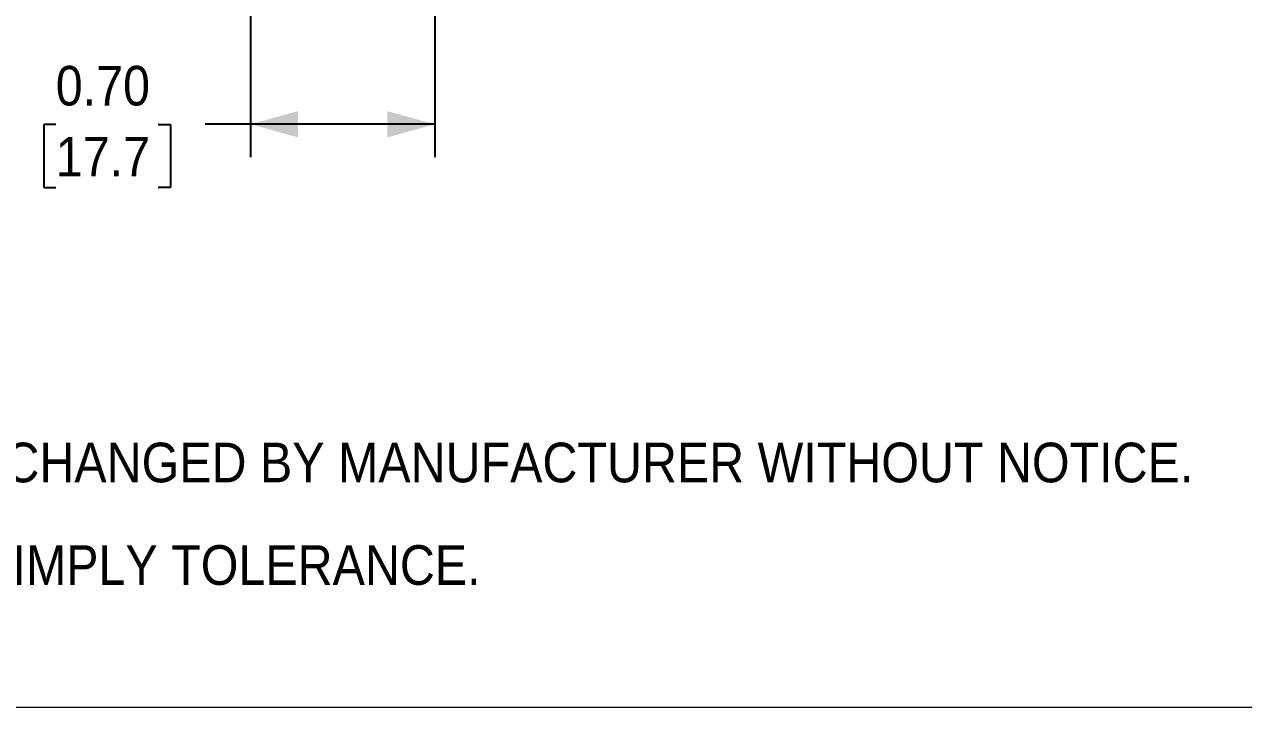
# Model space of a CAD drawing. Header units: inches. Extents: x 0 to 17, y 0 to 11.
# Drawn here: x 2.689 to 7.301, y 0 to 2.585 of the extents above; entities that cross this region are included whole.
import ezdxf

# ---------------------------------------------------------------- set-up
doc = ezdxf.new("R2010")
doc.units = ezdxf.units.IN
doc.header["$MEASUREMENT"] = 0
doc.linetypes.add('SLD-Solid', pattern=[0])
doc.layers.add('DIMENSIONS', color=140, linetype='SLD-Solid', lineweight=25)
doc.layers.add('TEXT', color=140, linetype='SLD-Solid', lineweight=25)
doc.layers.add('SLD-DEFPOINTS', color=7, linetype='Continuous')
doc.styles.add('SLDTEXTSTYLE0', font='GOTHIC.TTF', dxfattribs={"width": 0.913})
doc.dimstyles.new('SLDDIMSTYLE1', dxfattribs={"dimtxt": 0.15, "dimasz": 0.18, "dimexe": 0.18, "dimexo": 0.0625, "dimgap": 0.0375, "dimtad": 0, "dimtih": 1, "dimtoh": 1, "dimrnd": 1e-09, "dimzin": 0, "dimdsep": 46, "dimtxsty": 'SLDTEXTSTYLE0', "dimsah": 1, "dimcen": 0.09, "dimadec": 0, "dimazin": 0, "dimtfac": 1, "dimtofl": 0, "dimtmove": 0, "dimatfit": 3, "dimfxl": 1, "dimfrac": 2, "dimtolj": 1, "dimtzin": 12, "dimarcsym": 0})

# ---------------------------------------------------------------- blocks, each defined once
blk = doc.blocks.new('Block2')
at = {"color": 7, "linetype": 'SLD-Solid', "lineweight": 18}
blk.add_line((17, 0), (0, 0), dxfattribs=at)
blk = doc.blocks.new('SW_NOTE_0_2')
at = {"layer": 'TEXT', "color": 0, "char_height": 0.15, "attachment_point": 1, "style": 'SLDTEXTSTYLE0'}
for s, insert in [('  1. DIMENSIONS CAN BE CHANGED BY MANUFACTURER WITHOUT NOTICE.', (0, -0.1963)), ('  2. DIMENSIONS DO NOT IMPLY TOLERANCE.', (0, -0.5842))]:
    blk.add_mtext(s, dxfattribs=dict(at, insert=insert))
blk = doc.blocks.new('_D_1')
at = {"layer": 'DIMENSIONS'}
for p, q in [((3.5445, 3.3717), (3.5445, 2.0822)), ((4.2413, 3.3717), (4.2413, 2.0822)), ((2.8078, 2.206), (2.7621, 2.206)), ((2.7621, 2.206), (2.7621, 1.9679)), ((3.1957, 2.206), (3.2414, 2.206)), ((3.2414, 2.206), (3.2414, 1.9679)), ((3.5445, 2.2072), (3.373, 2.2072)), ((4.2413, 2.2072), (3.5445, 2.2072)), ((2.7621, 1.9679), (2.8078, 1.9679)), ((3.2414, 1.9679), (3.1957, 1.9679))]:
    blk.add_line(p, q, dxfattribs=at)
for points in [[(3.5445, 2.2072), (3.7245, 2.1572), (3.7245, 2.2572)], [(4.2413, 2.2072), (4.0613, 2.2572), (4.0613, 2.1572)]]:
    blk.add_solid(points, dxfattribs=at)
at = {"layer": 'DIMENSIONS', "char_height": 0.15, "attachment_point": 1, "style": 'SLDTEXTSTYLE0'}
for s, insert in [('0.70', (2.8078, 2.4281)), ('17.7', (2.8078, 2.1595))]:
    blk.add_mtext(s, dxfattribs=dict(at, insert=insert))

msp = doc.modelspace()

# ---------------------------------------------------------------- block references
at = {"layer": 'SLD-DEFPOINTS'}
msp.add_blockref('Block2', (0, 0), dxfattribs=at)
at = {"layer": 'TEXT'}
msp.add_blockref('SW_NOTE_0_2', (0.3646, 1.1987), dxfattribs=at)

# ---------------------------------------------------------------- dimensions: what is measured, and where the dimension line sits
at = {"layer": 'DIMENSIONS'}
dim = msp.add_linear_dim(base=(4.2413, 2.2072), p1=(3.5445, 3.4217), p2=(4.2413, 3.4217), dimstyle='SLDDIMSTYLE1', dxfattribs=at)
dim.commit()
dim.dimension.update_dxf_attribs({"geometry": '_D_1', "text_midpoint": (3.0018, 2.2072), "dimtype": 160})

doc.saveas('drawing.dxf')
